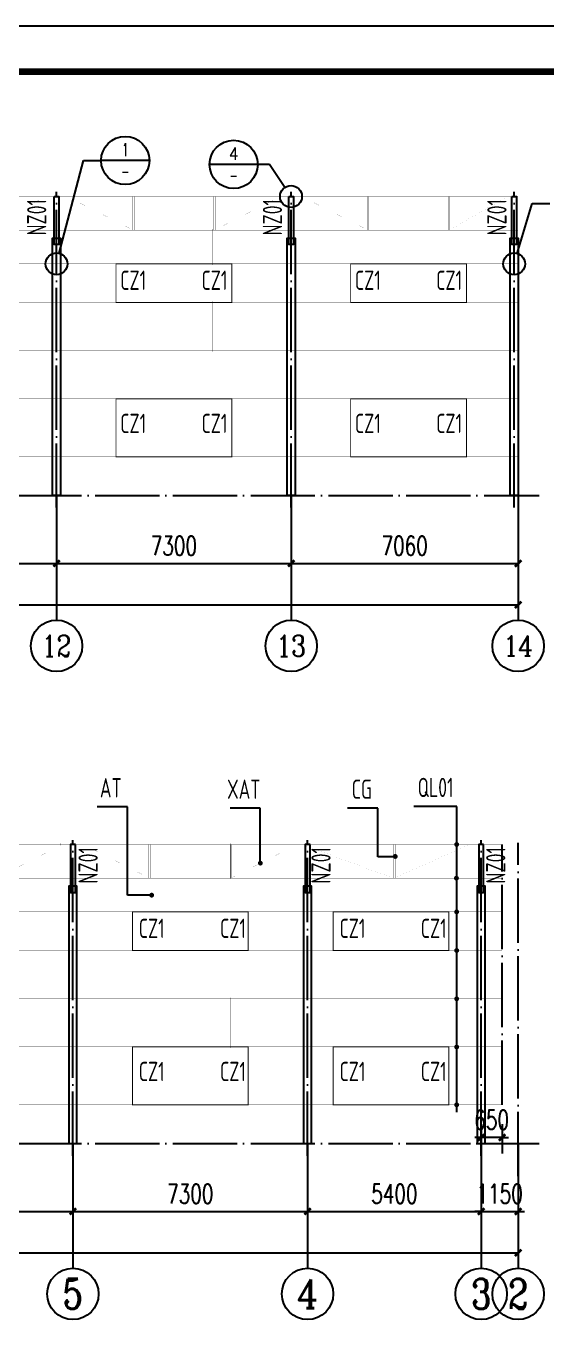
# Model space of a CAD drawing. Extents: x -89996 to 1006241, y -2176 to 440573.
# Drawn here: x 629278 to 645472, y 41034 to 81824 of the extents above; entities that cross this region are included whole.
import ezdxf
from ezdxf.enums import TextEntityAlignment as Align

# ---------------------------------------------------------------- set-up
doc = ezdxf.new("R2010")
doc.units = 0
doc.header["$LTSCALE"] = 1000
doc.header["$MEASUREMENT"] = 0
doc.linetypes.add('DOTE', pattern=[2.42, 2, -0.2, 0.02, -0.2])
doc.layers.add('_0', color=7, linetype='Continuous', lineweight=25)
for name, color, linetype in [('AXIS', 3, 'Continuous'), ('AXIS_TEXT', 7, 'Continuous'), ('DIM_IDEN', 3, 'Continuous'), ('DOTE', 1, 'DOTE'), ('GZ', 50, 'Continuous'), ('LT', 27, 'Continuous'), ('PUB_TEXT', 7, 'Continuous'), ('PUB_TITLE', 4, 'Continuous'), ('TEXT', 7, 'Continuous')]:
    doc.layers.add(name, color=color, linetype=linetype)
doc.styles.add('_TCH_AXIS', font='COMPLEX', dxfattribs={"bigfont": 'GBCBIG'})
doc.styles.add('_TCH_DIM_T3', font='SIMPLEX', dxfattribs={"width": 0.705882, "bigfont": 'GBCBIG'})
doc.styles.add('_TCH_LABEL', font='COMPLEX', dxfattribs={"bigfont": 'GBCBIG'})
doc.styles.add('COMPLEX', font='COMPLEX')
doc.styles.add('TSSD_Label', font='tssdeng.shx', dxfattribs={"width": 0.7, "bigfont": 'hztxt.shx'})
doc.styles.add('TSSD_Norm', font='tssdeng.shx', dxfattribs={"bigfont": 'hztxt.shx'})
doc.dimstyles.new('_TCH_ARCH&&200', dxfattribs={"dimtxt": 595, "dimasz": 200, "dimexe": 500, "dimexo": 600, "dimgap": 252.5, "dimtad": 1, "dimdec": 0, "dimzin": 0, "dimdsep": 46, "dimtxsty": '_TCH_DIM_T3', "dimblk": 'ARCHTICK', "dimcen": 0.09, "dimclrt": 7, "dimazin": 2, "dimtfac": 1, "dimtdec": 0, "dimtix": 1, "dimtmove": 2, "dimatfit": 3, "dimfxl": 0, "dimtolj": 1, "dimtzin": 0, "dimarcsym": 0})
doc.dimstyles.new('TCH-200-1', dxfattribs={"dimtxt": 595, "dimasz": 200, "dimexe": 500, "dimexo": 600, "dimgap": 252.5, "dimtad": 1, "dimdec": 0, "dimzin": 0, "dimdsep": 46, "dimtxsty": '_TCH_DIM_T3', "dimblk": 'ARCHTICK', "dimcen": 0.09, "dimclrd": 3, "dimclre": 3, "dimclrt": 7, "dimazin": 2, "dimtfac": 1, "dimtdec": 0, "dimtix": 1, "dimtmove": 2, "dimatfit": 3, "dimfxl": 0, "dimtolj": 1, "dimtzin": 0, "dimarcsym": 0})

# ---------------------------------------------------------------- blocks, each defined once
blk = doc.blocks.new('A$C42343755')
at = {"layer": 'DOTE', "linetype": 'DOTE'}
blk.add_line((0, -382), (0, 9436), dxfattribs=at)
at = {"layer": 'GZ'}
for points in [[(-75, 9300), (75, 9300), (75, 7800), (-75, 7800)], [(-125, 0), (-125, 8000), (125, 8000), (125, 0)]]:
    blk.add_lwpolyline(points, close=True, dxfattribs=at)
blk = doc.blocks.new('_ArchTick')
at = {"color": 0, "linetype": 'ByBlock', "const_width": 0.4}
blk.add_lwpolyline([(-0.5, -0.5), (0.5, 0.5)], dxfattribs=at)
blk = doc.blocks.new('*D766')
at = {"color": 3, "lineweight": -2, "transparency": 16777216}
for p, q in [((643432, 47678), (643432, 46762)), ((644082, 47678), (644082, 46762)), ((643432, 47262), (643232, 47262)), ((644082, 47262), (643432, 47262)), ((644082, 47262), (644282, 47262))]:
    blk.add_line(p, q, dxfattribs=at)
at = {"layer": 'Defpoints', "color": 0, "transparency": 16777216}
for p in [(643432, 48278), (644082, 48278), (643432, 47262)]:
    blk.add_point(p, dxfattribs=at)
at = {"color": 3, "lineweight": -2, "transparency": 16777216, "xscale": 200, "yscale": 200, "zscale": 200}
blk.add_blockref('_ArchTick', (643432, 47262), dxfattribs=at)
at = {"color": 3, "lineweight": -2, "transparency": 16777216, "xscale": 200, "yscale": 200, "zscale": 200, "rotation": 180}
blk.add_blockref('_ArchTick', (644082, 47262), dxfattribs=at)
at = {"color": 7, "transparency": 16777216, "insert": (643757, 47812), "char_height": 595, "attachment_point": 5, "style": '_TCH_DIM_T3'}
blk.add_mtext('\\A1;650', dxfattribs=at)
blk = doc.blocks.new('*D2831')
at = {"layer": 'AXIS', "color": 0, "lineweight": -2, "transparency": 16777216}
for p, q in [((643432, 46478), (643432, 44462)), ((644581, 46478), (644581, 44462)), ((643432, 44962), (643232, 44962)), ((643432, 44962), (644581, 44962)), ((644581, 44962), (644781, 44962))]:
    blk.add_line(p, q, dxfattribs=at)
at = {"layer": 'Defpoints', "color": 0, "transparency": 16777216}
for p in [(643432, 47078), (644581, 47078), (644581, 44962)]:
    blk.add_point(p, dxfattribs=at)
at = {"layer": 'AXIS', "color": 0, "lineweight": -2, "transparency": 16777216, "xscale": 200, "yscale": 200, "zscale": 200}
blk.add_blockref('_ArchTick', (643432, 44962), dxfattribs=at)
at = {"layer": 'AXIS', "color": 0, "lineweight": -2, "transparency": 16777216, "xscale": 200, "yscale": 200, "zscale": 200, "rotation": 180}
blk.add_blockref('_ArchTick', (644581, 44962), dxfattribs=at)
at = {"layer": 'AXIS', "color": 7, "transparency": 16777216, "insert": (644007, 45512), "char_height": 595, "attachment_point": 5, "style": '_TCH_DIM_T3'}
blk.add_mtext('\\A1;1150', dxfattribs=at)
blk = doc.blocks.new('*D2832')
at = {"layer": 'AXIS', "color": 0, "lineweight": -2, "transparency": 16777216}
for p, q in [((638032, 46478), (638032, 44462)), ((643432, 46478), (643432, 44462)), ((638032, 44962), (643432, 44962))]:
    blk.add_line(p, q, dxfattribs=at)
at = {"layer": 'Defpoints', "color": 0, "transparency": 16777216}
for p in [(638032, 47078), (643432, 47078), (643432, 44962)]:
    blk.add_point(p, dxfattribs=at)
at = {"layer": 'AXIS', "color": 0, "lineweight": -2, "transparency": 16777216, "xscale": 200, "yscale": 200, "zscale": 200, "rotation": 180}
blk.add_blockref('_ArchTick', (638032, 44962), dxfattribs=at)
at = {"layer": 'AXIS', "color": 0, "lineweight": -2, "transparency": 16777216, "xscale": 200, "yscale": 200, "zscale": 200}
blk.add_blockref('_ArchTick', (643432, 44962), dxfattribs=at)
at = {"layer": 'AXIS', "color": 7, "transparency": 16777216, "insert": (640732, 45512), "char_height": 595, "attachment_point": 5, "style": '_TCH_DIM_T3'}
blk.add_mtext('\\A1;5400', dxfattribs=at)
blk = doc.blocks.new('*D2833')
at = {"layer": 'AXIS', "color": 0, "lineweight": -2, "transparency": 16777216}
for p, q in [((630732, 46478), (630732, 44462)), ((638032, 46478), (638032, 44462)), ((630732, 44962), (638032, 44962))]:
    blk.add_line(p, q, dxfattribs=at)
at = {"layer": 'Defpoints', "color": 0, "transparency": 16777216}
for p in [(630732, 47078), (638032, 47078), (638032, 44962)]:
    blk.add_point(p, dxfattribs=at)
at = {"layer": 'AXIS', "color": 0, "lineweight": -2, "transparency": 16777216, "xscale": 200, "yscale": 200, "zscale": 200, "rotation": 180}
blk.add_blockref('_ArchTick', (630732, 44962), dxfattribs=at)
at = {"layer": 'AXIS', "color": 0, "lineweight": -2, "transparency": 16777216, "xscale": 200, "yscale": 200, "zscale": 200}
blk.add_blockref('_ArchTick', (638032, 44962), dxfattribs=at)
at = {"layer": 'AXIS', "color": 7, "transparency": 16777216, "insert": (634382, 45512), "char_height": 595, "attachment_point": 5, "style": '_TCH_DIM_T3'}
blk.add_mtext('\\A1;7300', dxfattribs=at)
blk = doc.blocks.new('*D2834')
at = {"layer": 'AXIS', "color": 0, "lineweight": -2, "transparency": 16777216}
for p, q in [((623432, 46478), (623432, 44462)), ((630732, 46478), (630732, 44462)), ((623432, 44962), (630732, 44962))]:
    blk.add_line(p, q, dxfattribs=at)
at = {"layer": 'Defpoints', "color": 0, "transparency": 16777216}
for p in [(623432, 47078), (630732, 47078), (630732, 44962)]:
    blk.add_point(p, dxfattribs=at)
at = {"layer": 'AXIS', "color": 0, "lineweight": -2, "transparency": 16777216, "xscale": 200, "yscale": 200, "zscale": 200, "rotation": 180}
blk.add_blockref('_ArchTick', (623432, 44962), dxfattribs=at)
at = {"layer": 'AXIS', "color": 0, "lineweight": -2, "transparency": 16777216, "xscale": 200, "yscale": 200, "zscale": 200}
blk.add_blockref('_ArchTick', (630732, 44962), dxfattribs=at)
at = {"layer": 'AXIS', "color": 7, "transparency": 16777216, "insert": (627082, 45512), "char_height": 595, "attachment_point": 5, "style": '_TCH_DIM_T3'}
blk.add_mtext('\\A1;7300', dxfattribs=at)
blk = doc.blocks.new('*D2843')
at = {"layer": 'AXIS', "color": 0, "lineweight": -2, "transparency": 16777216}
for p, q in [((565272, 46478), (565272, 43176)), ((644581, 46478), (644581, 43176)), ((565272, 43676), (644581, 43676))]:
    blk.add_line(p, q, dxfattribs=at)
at = {"layer": 'Defpoints', "color": 0, "transparency": 16777216}
for p in [(565272, 47078), (644581, 47078), (644581, 43676)]:
    blk.add_point(p, dxfattribs=at)
at = {"layer": 'AXIS', "color": 0, "lineweight": -2, "transparency": 16777216, "xscale": 200, "yscale": 200, "zscale": 200, "rotation": 180}
blk.add_blockref('_ArchTick', (565272, 43676), dxfattribs=at)
at = {"layer": 'AXIS', "color": 0, "lineweight": -2, "transparency": 16777216, "xscale": 200, "yscale": 200, "zscale": 200}
blk.add_blockref('_ArchTick', (644581, 43676), dxfattribs=at)
at = {"layer": 'AXIS', "color": 7, "transparency": 16777216, "insert": (604927, 44226), "char_height": 595, "attachment_point": 5, "style": '_TCH_DIM_T3'}
blk.add_mtext('\\A1;79310', dxfattribs=at)
blk = doc.blocks.new('*D2853')
at = {"layer": 'AXIS', "color": 0, "lineweight": -2, "transparency": 16777216}
for p, q in [((622921, 66633), (622921, 64617)), ((630221, 66633), (630221, 64617)), ((622921, 65117), (630221, 65117))]:
    blk.add_line(p, q, dxfattribs=at)
at = {"layer": 'Defpoints', "color": 0, "transparency": 16777216}
for p in [(622921, 67233), (630221, 67233), (630221, 65117)]:
    blk.add_point(p, dxfattribs=at)
at = {"layer": 'AXIS', "color": 0, "lineweight": -2, "transparency": 16777216, "xscale": 200, "yscale": 200, "zscale": 200, "rotation": 180}
blk.add_blockref('_ArchTick', (622921, 65117), dxfattribs=at)
at = {"layer": 'AXIS', "color": 0, "lineweight": -2, "transparency": 16777216, "xscale": 200, "yscale": 200, "zscale": 200}
blk.add_blockref('_ArchTick', (630221, 65117), dxfattribs=at)
at = {"layer": 'AXIS', "color": 7, "transparency": 16777216, "insert": (626571, 65667), "char_height": 595, "attachment_point": 5, "style": '_TCH_DIM_T3'}
blk.add_mtext('\\A1;7300', dxfattribs=at)
blk = doc.blocks.new('*D2854')
at = {"layer": 'AXIS', "color": 0, "lineweight": -2, "transparency": 16777216}
for p, q in [((630221, 66633), (630221, 64617)), ((637521, 66633), (637521, 64617)), ((630221, 65117), (637521, 65117))]:
    blk.add_line(p, q, dxfattribs=at)
at = {"layer": 'Defpoints', "color": 0, "transparency": 16777216}
for p in [(630221, 67233), (637521, 67233), (637521, 65117)]:
    blk.add_point(p, dxfattribs=at)
at = {"layer": 'AXIS', "color": 0, "lineweight": -2, "transparency": 16777216, "xscale": 200, "yscale": 200, "zscale": 200, "rotation": 180}
blk.add_blockref('_ArchTick', (630221, 65117), dxfattribs=at)
at = {"layer": 'AXIS', "color": 0, "lineweight": -2, "transparency": 16777216, "xscale": 200, "yscale": 200, "zscale": 200}
blk.add_blockref('_ArchTick', (637521, 65117), dxfattribs=at)
at = {"layer": 'AXIS', "color": 7, "transparency": 16777216, "insert": (633871, 65667), "char_height": 595, "attachment_point": 5, "style": '_TCH_DIM_T3'}
blk.add_mtext('\\A1;7300', dxfattribs=at)
blk = doc.blocks.new('*D2855')
at = {"layer": 'AXIS', "color": 0, "lineweight": -2, "transparency": 16777216}
for p, q in [((637521, 66633), (637521, 64617)), ((644581, 66633), (644581, 64617)), ((637521, 65117), (644581, 65117))]:
    blk.add_line(p, q, dxfattribs=at)
at = {"layer": 'Defpoints', "color": 0, "transparency": 16777216}
for p in [(637521, 67233), (644581, 67233), (644581, 65117)]:
    blk.add_point(p, dxfattribs=at)
at = {"layer": 'AXIS', "color": 0, "lineweight": -2, "transparency": 16777216, "xscale": 200, "yscale": 200, "zscale": 200, "rotation": 180}
blk.add_blockref('_ArchTick', (637521, 65117), dxfattribs=at)
at = {"layer": 'AXIS', "color": 0, "lineweight": -2, "transparency": 16777216, "xscale": 200, "yscale": 200, "zscale": 200}
blk.add_blockref('_ArchTick', (644581, 65117), dxfattribs=at)
at = {"layer": 'AXIS', "color": 7, "transparency": 16777216, "insert": (641051, 65667), "char_height": 595, "attachment_point": 5, "style": '_TCH_DIM_T3'}
blk.add_mtext('\\A1;7060', dxfattribs=at)
blk = doc.blocks.new('*D2856')
at = {"layer": 'AXIS', "color": 0, "lineweight": -2, "transparency": 16777216}
for p, q in [((565272, 66633), (565272, 63331)), ((644581, 66633), (644581, 63331)), ((565272, 63831), (644581, 63831))]:
    blk.add_line(p, q, dxfattribs=at)
at = {"layer": 'Defpoints', "color": 0, "transparency": 16777216}
for p in [(565272, 67233), (644581, 67233), (644581, 63831)]:
    blk.add_point(p, dxfattribs=at)
at = {"layer": 'AXIS', "color": 0, "lineweight": -2, "transparency": 16777216, "xscale": 200, "yscale": 200, "zscale": 200, "rotation": 180}
blk.add_blockref('_ArchTick', (565272, 63831), dxfattribs=at)
at = {"layer": 'AXIS', "color": 0, "lineweight": -2, "transparency": 16777216, "xscale": 200, "yscale": 200, "zscale": 200}
blk.add_blockref('_ArchTick', (644581, 63831), dxfattribs=at)
at = {"layer": 'AXIS', "color": 7, "transparency": 16777216, "insert": (604927, 64381), "char_height": 595, "attachment_point": 5, "style": '_TCH_DIM_T3'}
blk.add_mtext('\\A1;79310', dxfattribs=at)
blk = doc.blocks.new('_AXISO')
blk.add_circle((0, 0), 0.5)
at = {"layer": 'AXIS_TEXT', "style": 'COMPLEX', "width": 1.041667}
blk.add_attdef('A', text='', height=0.56, dxfattribs=at).set_placement((-0.25, -0.28), (0.25, -0.28), align=Align.FIT)

msp = doc.modelspace()

# ---------------------------------------------------------------- linework, layer by layer
at = {"const_width": 30}
for points in [[(632071.5, 74432.83), (635671.5, 74432.83), (635671.5, 73232.83), (632071.5, 73232.83)], [(639371.5, 74432.83), (642971.5, 74432.83), (642971.5, 73232.83), (639371.5, 73232.83)], [(632071.5, 70232.83), (635671.5, 70232.83), (635671.5, 68432.83), (632071.5, 68432.83)], [(639371.5, 70232.83), (642971.5, 70232.83), (642971.5, 68432.83), (639371.5, 68432.83)], [(636181.67, 54277.7), (632581.67, 54277.7), (632581.67, 53077.7), (636181.67, 53077.7)], [(642426.67, 54277.7), (638826.67, 54277.7), (638826.67, 53077.7), (642426.67, 53077.7)], [(636181.67, 50077.7), (632581.67, 50077.7), (632581.67, 48277.7), (636181.67, 48277.7)], [(642426.67, 50077.7), (638826.67, 50077.7), (638826.67, 48277.7), (642426.67, 48277.7)]]:
    msp.add_lwpolyline(points, close=True, dxfattribs=at)
at = {"layer": '_0', "color": 1, "const_width": 75}
for points in [[(642706.44, 56377.7, -1), (642631.44, 56377.7, -1)], [(640794.17, 56002.54, -1), (640719.17, 56002.54, -1)], [(636599.94, 55795.68, -1), (636524.94, 55795.68, -1)], [(642700.56, 55327.7, -1), (642625.56, 55327.7, -1)], [(633217.93, 54799.65, -1), (633142.93, 54799.65, -1)], [(642706.44, 54277.7, -1), (642631.44, 54277.7, -1)], [(642706.44, 53077.7, -1), (642631.44, 53077.7, -1)], [(642706.44, 51577.7, -1), (642631.44, 51577.7, -1)], [(642706.44, 50077.7, -1), (642631.44, 50077.7, -1)], [(642706.44, 48277.7, -1), (642631.44, 48277.7, -1)]]:
    msp.add_lwpolyline(points, format="xyb", close=True, dxfattribs=at)
at = {"layer": 'AXIS'}
for p, q in [((630221.5, 67232.83), (630221.5, 63353.06)), ((637521.5, 67232.83), (637521.5, 63353.06)), ((644581.5, 67232.83), (644581.5, 63353.06)), ((630731.67, 47077.7), (630731.67, 43197.93)), ((638031.67, 47077.7), (638031.67, 43197.93)), ((643431.67, 47077.7), (643431.67, 43197.93)), ((644581.5, 47077.7), (644581.5, 43197.93))]:
    msp.add_line(p, q, dxfattribs=at)
at = {"layer": 'AXIS', "linetype": 'ByBlock'}
for p, q in [((632429.09, 57551.55), (631487.54, 57551.55)), ((632429.09, 54802.66), (632429.09, 57551.55)), ((642673.6, 57561.91), (641338.58, 57561.91)), ((642673.6, 48052.18), (642673.6, 57561.91)), ((636560.97, 57506.64), (635619.42, 57506.01)), ((636560.97, 55729.65), (636560.97, 57506.64)), ((640215.34, 57506.64), (639273.79, 57506.64)), ((640215.34, 55994.52), (640215.34, 57506.64)), ((640706.67, 55994.52), (640215.34, 55994.52)), ((633242.93, 54799.65), (632429.09, 54802.66))]:
    msp.add_line(p, q, dxfattribs=at)
at = {"layer": 'AXIS', "color": 3, "linetype": 'ByBlock', "const_width": 1}
for points in [[(629844.34, 76562.83), (629844.34, 76502.83), (627892.86, 75512.83), (627892.86, 75452.83)], [(630598.65, 76562.83), (630598.65, 76502.83), (632550.13, 75512.83), (632550.13, 75452.83)], [(632610.13, 76562.83), (632610.13, 76502.83), (632610.13, 75512.83), (632610.13, 75452.83)], [(635132.86, 76562.83), (635132.86, 76502.83), (635132.86, 75512.83), (635132.86, 75452.83)], [(637144.34, 76562.83), (637144.34, 76502.83), (635192.86, 75512.83), (635192.86, 75452.83)], [(637898.65, 76562.83), (637898.65, 76502.83), (639850.13, 75512.83), (639850.13, 75452.83)], [(639910.13, 76562.83), (639910.13, 76502.83), (639910.13, 75512.83), (639910.13, 75452.83)], [(642432.86, 76562.83), (642432.86, 76502.83), (642432.86, 75512.83), (642432.86, 75452.83)], [(644203.62, 76562.83), (644203.62, 76502.83), (642492.86, 75512.83), (642492.86, 75452.83)], [(632670.13, 75512.77), (632670.13, 75452.77), (632670.13, 74462.83), (632670.13, 74402.83)], [(635072.86, 75512.77), (635072.86, 75452.77), (635072.86, 74462.83), (635072.86, 74402.83)], [(639970.13, 75512.77), (639970.13, 75452.77), (639970.13, 74462.83), (639970.13, 74402.83)], [(642372.86, 75512.77), (642372.86, 75452.77), (642372.86, 74462.83), (642372.86, 74402.83)], [(632670.17, 73262.83), (632670.17, 73202.83), (632670.17, 71762.84), (632670.17, 71702.84)], [(635072.82, 73262.83), (635072.82, 73202.83), (635072.82, 71762.84), (635072.82, 71702.84)], [(639970.17, 73262.83), (639970.17, 73202.83), (639970.17, 71762.84), (639970.17, 71702.84)], [(642372.82, 73262.83), (642372.82, 73202.83), (642372.82, 71762.84), (642372.82, 71702.84)], [(632610.13, 71762.84), (632610.13, 71702.84), (632610.13, 70262.84), (632610.13, 70202.84)], [(635132.86, 71762.84), (635132.86, 71702.84), (635132.86, 70262.84), (635132.86, 70202.84)], [(639910.13, 71762.84), (639910.13, 71702.84), (639910.13, 70262.84), (639910.13, 70202.84)], [(642432.86, 71762.84), (642432.86, 71702.84), (642432.86, 70262.84), (642432.86, 70202.84)], [(630354.51, 56407.7), (630354.51, 56347.7), (628403.03, 55357.7), (628403.03, 55297.7)], [(631108.83, 56407.7), (631108.83, 56347.7), (633060.31, 55357.7), (633060.31, 55297.7)], [(633120.31, 56407.69), (633120.31, 56347.69), (633120.31, 55357.7), (633120.31, 55297.7)], [(635643.03, 56407.69), (635643.03, 56347.69), (635643.03, 55357.7), (635643.03, 55297.7)], [(637654.51, 56407.7), (637654.51, 56347.7), (635703.03, 55357.7), (635703.03, 55297.7)], [(637940.94, 56407.7), (637940.94, 56347.7), (640611.67, 55357.7), (640611.67, 55297.7)], [(640731.67, 56407.7), (640731.67, 56347.7), (640731.67, 55357.7), (640731.67, 55297.7)], [(643004.44, 56407.7), (643004.44, 56347.7), (640791.67, 55357.7), (640791.67, 55297.7)], [(633180.3, 55357.63), (633180.3, 55297.63), (633180.3, 54307.7), (633180.3, 54247.7)], [(635583.04, 55357.63), (635583.04, 55297.63), (635583.04, 54307.7), (635583.04, 54247.7)], [(640671.67, 54247.7), (640671.67, 54307.7), (640671.67, 55297.7), (640671.67, 55357.7)], [(633180.35, 53107.7), (633180.35, 53047.7), (633180.34, 51607.7), (633180.34, 51547.7)], [(635582.99, 53107.7), (635582.99, 53047.7), (635583, 51607.7), (635583, 51547.7)], [(640671.67, 51548.4), (640671.67, 51608.4), (640671.67, 53047.7), (640671.67, 53107.7)], [(640731.67, 53047.7), (640731.67, 53107.7), (640731.67, 53047.34), (640731.67, 53107.34)], [(633120.31, 51607.71), (633120.31, 51547.71), (633120.31, 50107.71), (633120.31, 50047.71)], [(635643.03, 51607.71), (635643.03, 51547.71), (635643.03, 50107.71), (635643.03, 50047.71)], [(640731.67, 50047.7), (640731.67, 50107.7), (640731.67, 51547.7), (640731.67, 51607.7)]]:
    msp.add_lwpolyline(points, dxfattribs=at)
at = {"layer": 'AXIS', "color": 6, "linetype": 'ByBlock', "const_width": 10}
for points in [[(632585.13, 75482.83), (632635.13, 75482.83), (632635.14, 76532.83), (632585.14, 76532.83)], [(635157.86, 75482.83), (635107.86, 75482.83), (635107.85, 76532.83), (635157.85, 76532.83)], [(639885.13, 75482.83), (639935.13, 75482.83), (639935.14, 76532.83), (639885.14, 76532.83)], [(642457.86, 75482.83), (642407.86, 75482.83), (642407.85, 76532.83), (642457.85, 76532.83)], [(633095.31, 55327.7), (633145.31, 55327.7), (633145.31, 56377.7), (633095.31, 56377.7)], [(635668.03, 55327.7), (635618.03, 55327.7), (635618.03, 56377.7), (635668.03, 56377.7)], [(640706.67, 56377.7), (640756.67, 56377.7), (640756.67, 55327.7), (640706.67, 55327.7)]]:
    msp.add_lwpolyline(points, close=True, dxfattribs=at)
at = {"layer": 'DIM_IDEN'}
for p, q in [((630307.22, 74762.04), (631058.65, 77647.87)), ((631058.65, 77647.87), (631608.87, 77647.87)), ((633108.87, 77647.87), (631608.87, 77647.87)), ((636480.41, 77525.31), (634980.41, 77525.31)), ((636845.42, 77525.31), (636480.41, 77525.31)), ((637326.67, 76809.67), (636845.42, 77525.31)), ((644553.28, 74758.96), (645012.84, 76307.42)), ((645012.84, 76307.42), (645563.05, 76307.42))]:
    msp.add_line(p, q, dxfattribs=at)
for centre, radius in [((632358.87, 77647.87), 750), ((635730.41, 77525.31), 750), ((637516.5, 76527.38), 340.19), ((630221.5, 74432.83), 340.19), ((644456.5, 74432.83), 340.19)]:
    msp.add_circle(centre, radius, dxfattribs=at)
at = {"layer": 'DOTE', "linetype": 'DOTE'}
for p, q in [((561241.37, 67232.83), (645232.91, 67232.83)), ((644081.67, 48277.7), (644081.67, 56377.7)), ((644581.5, 46059.51), (644581.5, 56428.04)), ((561241.37, 47077.69), (645232.91, 47077.7))]:
    msp.add_line(p, q, dxfattribs=at)
at = {"layer": 'LT', "linetype": 'ByBlock', "const_width": 10}
for points in [[(644581.5, 76532.83), (565771.5, 76532.83)], [(644581.5, 75482.83), (565771.5, 75482.83)], [(644581.5, 74432.83), (565771.5, 74432.83)], [(644581.5, 73232.83), (565771.5, 73232.83)], [(644581.5, 71732.83), (565771.5, 71732.83)], [(644581.5, 70232.83), (621521.5, 70232.83)], [(644581.5, 68432.83), (621521.5, 68432.83)], [(565271.67, 56377.7), (644081.67, 56377.7)], [(565271.67, 55327.7), (644081.67, 55327.7)], [(565271.67, 54277.7), (644081.67, 54277.7)], [(565271.67, 53077.7), (644081.67, 53077.7)], [(565271.67, 51577.7), (644081.67, 51577.7)], [(622031.67, 50077.7), (644081.67, 50077.7)], [(622031.67, 48277.7), (644081.67, 48277.7)]]:
    msp.add_lwpolyline(points, dxfattribs=at)
at = {"layer": 'PUB_TITLE'}
msp.add_lwpolyline([(553607.21, -2176.39), (672407.21, -2176.39), (672407.21, 81823.61), (553607.21, 81823.61)], close=True, dxfattribs=at)
at = {"layer": 'PUB_TITLE', "const_width": 212.12}
msp.add_lwpolyline([(557142.57, -762.25), (557142.57, 80409.47), (670993.07, 80409.47), (670993.07, -762.25)], close=True, dxfattribs=at)

# ---------------------------------------------------------------- block references
for p in [(630221.5, 67232.83), (637521.5, 67232.83), (644456.5, 67232.83)]:
    msp.add_blockref('A$C42343755', p)
at = {"xscale": -1}
for p in [(630731.67, 47077.7), (638031.67, 47077.7), (643431.67, 47077.7)]:
    msp.add_blockref('A$C42343755', p, dxfattribs=at)
at = {"layer": 'AXIS'}
ref = msp.add_blockref('_AXISO', (630221.5, 62553.06), dxfattribs=dict(at, xscale=1600, yscale=1600, zscale=1600))
ref.add_attrib('A', '12', dxfattribs={"layer": 'AXIS_TEXT', "height": 656.891, "style": '_TCH_AXIS'}).set_placement((629767.93, 62224.62), (630675.06, 62224.62), align=Align.FIT)
ref = msp.add_blockref('_AXISO', (637521.5, 62553.06), dxfattribs=dict(at, xscale=1600, yscale=1600, zscale=1600))
ref.add_attrib('A', '13', dxfattribs={"layer": 'AXIS_TEXT', "height": 656.891, "style": '_TCH_AXIS'}).set_placement((637067.93, 62224.62), (637975.06, 62224.62), align=Align.FIT)
ref = msp.add_blockref('_AXISO', (644581.5, 62553.06), dxfattribs=dict(at, xscale=1600, yscale=1600, zscale=1600))
ref.add_attrib('A', '14', dxfattribs={"layer": 'AXIS_TEXT', "height": 628.15, "style": '_TCH_AXIS'}).set_placement((644117.86, 62238.99), (645045.13, 62238.99), align=Align.FIT)
ref = msp.add_blockref('_AXISO', (630731.67, 42397.93), dxfattribs=dict(at, xscale=1600, yscale=1600, zscale=1600))
ref.add_attrib('A', '5', dxfattribs={"layer": 'AXIS_TEXT', "height": 931.9, "style": '_TCH_AXIS'}).set_placement((630421.04, 41931.98), (631042.3, 41931.98), align=Align.FIT)
ref = msp.add_blockref('_AXISO', (638031.67, 42397.93), dxfattribs=dict(at, xscale=1600, yscale=1600, zscale=1600))
ref.add_attrib('A', '4', dxfattribs={"layer": 'AXIS_TEXT', "height": 890.88, "style": '_TCH_AXIS'}).set_placement((637692.29, 41952.48), (638371.05, 41952.48), align=Align.FIT)
ref = msp.add_blockref('_AXISO', (643431.67, 42397.93), dxfattribs=dict(at, xscale=1600, yscale=1600, zscale=1600))
ref.add_attrib('A', '3', dxfattribs={"layer": 'AXIS_TEXT', "height": 931.9, "style": '_TCH_AXIS'}).set_placement((643121.04, 41931.98), (643742.3, 41931.98), align=Align.FIT)
ref = msp.add_blockref('_AXISO', (644581.5, 42397.93), dxfattribs=dict(at, xscale=1600, yscale=1600, zscale=1600))
ref.add_attrib('A', '2', dxfattribs={"layer": 'AXIS_TEXT', "height": 931.9, "style": '_TCH_AXIS'}).set_placement((644270.86, 41931.98), (644892.13, 41931.98), align=Align.FIT)

# ---------------------------------------------------------------- texts
at = {"layer": 'PUB_TEXT', "style": '_TCH_LABEL'}
for s, height, p, p2 in [('1', 401.54, (632272.82, 77785.27), (632444.91, 77785.27)), ('4', 386.57, (635583.15, 77664.84), (635877.67, 77664.84))]:
    msp.add_text(s, height=height, dxfattribs=at).set_placement(p, p2, align=Align.FIT)
at = {"layer": 'PUB_TEXT', "style": '_TCH_LABEL', "width": 0.777778}
for p, p2 in [((632228.36, 77117.54), (632489.37, 77117.54)), ((635599.91, 76994.98), (635860.91, 76994.98))]:
    msp.add_text('-', height=391.51, dxfattribs=at).set_placement(p, p2, align=Align.FIT)
at = {"layer": 'TEXT', "style": 'TSSD_Norm', "width": 0.7}
for p in [(629904.59, 75313.96), (637239.14, 75313.96), (644219.93, 75313.96), (631504.18, 55158.83), (638747.66, 55158.83), (644185.27, 55158.83)]:
    msp.add_text('NZ01', height=600, rotation=90, dxfattribs=at).set_placement(p)
at = {"layer": 'TEXT', "style": 'TSSD_Label', "width": 0.7}
for p in [(632202.81, 73622.19), (634730.68, 73622.19), (639502.81, 73622.19), (642030.68, 73622.19), (632202.81, 69171.15), (634730.68, 69171.15), (639502.81, 69171.15), (642030.68, 69171.15), (632779.41, 53467.05), (635307.28, 53467.05), (639024.41, 53467.05), (641552.28, 53467.05), (632779.41, 49016.01), (635307.28, 49016.01), (639024.41, 49016.01), (641552.28, 49016.01)]:
    msp.add_text('CZ1', height=600, dxfattribs=at).set_placement(p)
for s, p in [('AT', (632246.16, 57659.37)), ('XAT', (636564.27, 57614.46)), ('CG', (640032.41, 57614.46)), ('QL01', (642569.94, 57669.73))]:
    msp.add_text(s, height=600, dxfattribs=at).set_placement(p, align=Align.BOTTOM_RIGHT)

# ---------------------------------------------------------------- dimensions: what is measured, and where the dimension line sits
dim = msp.add_linear_dim(base=(643431.67, 47262.36), p1=(644081.67, 48277.7), p2=(643431.67, 48277.7), angle=180, dimstyle='TCH-200-1')
dim.commit()
dim.dimension.update_dxf_attribs({"geometry": '*D766', "text_midpoint": (643756.67, 47812.36)})
at = {"layer": 'AXIS'}
for p1, p2, distance, picture, middle in [((565271.67, 67232.83), (644581.5, 67232.83), -3401.81, '*D2856', (604926.58, 64381.03)), ((622921.5, 67232.83), (630221.5, 67232.83), -2115.86, '*D2853', (626571.5, 65666.97)), ((630221.5, 67232.83), (637521.5, 67232.83), -2115.86, '*D2854', (633871.5, 65666.97)), ((637521.5, 67232.83), (644581.5, 67232.83), -2115.86, '*D2855', (641051.5, 65666.97)), ((565271.67, 47077.7), (644581.5, 47077.7), -3401.81, '*D2843', (604926.58, 44225.89)), ((623431.67, 47077.69), (630731.67, 47077.69), -2115.86, '*D2834', (627081.67, 45511.83)), ((630731.67, 47077.69), (638031.67, 47077.69), -2115.86, '*D2833', (634381.67, 45511.83)), ((638031.67, 47077.69), (643431.67, 47077.69), -2115.86, '*D2832', (640731.67, 45511.83)), ((643431.67, 47077.69), (644581.5, 47077.69), -2115.86, '*D2831', (644006.58, 45511.83))]:
    dim = msp.add_aligned_dim(p1=p1, p2=p2, distance=distance, dimstyle='_TCH_ARCH&&200', dxfattribs=at)
    dim.commit()
    dim.dimension.update_dxf_attribs({"geometry": picture, "text_midpoint": middle})

doc.saveas('drawing.dxf')
